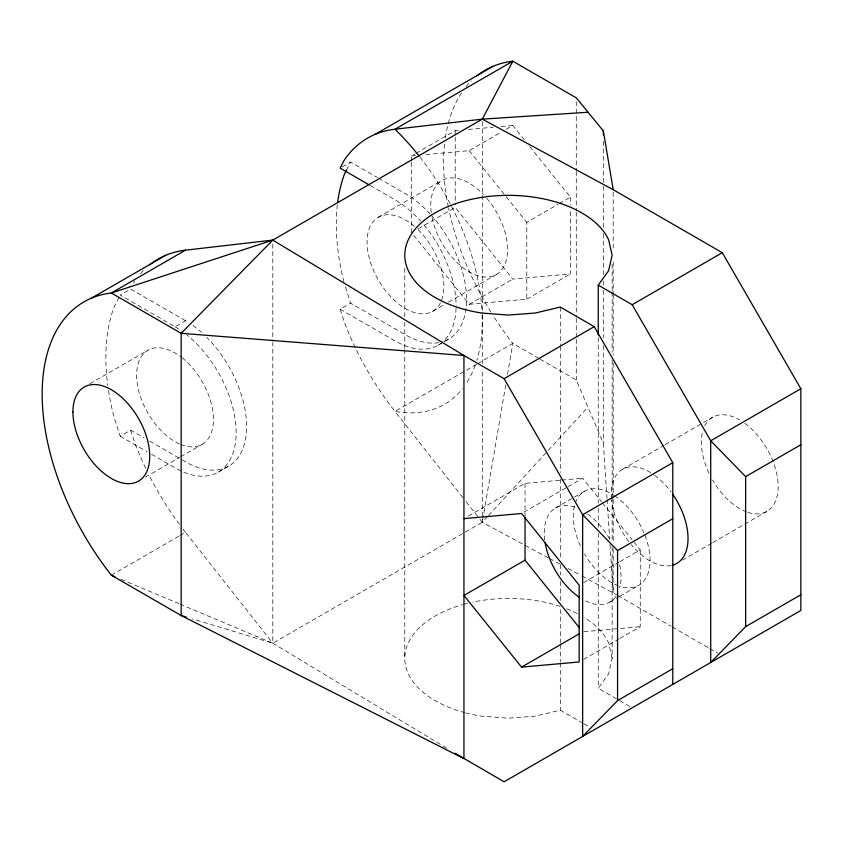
<?xml version="1.0" encoding="UTF-8"?>
<svg xmlns="http://www.w3.org/2000/svg" width="843" height="843" viewBox="0 0 843 843"><rect width="100%" height="100%" fill="white"/><g stroke="black" fill="none" stroke-linecap="round" stroke-linejoin="round"><path stroke-width="0.63" stroke-dasharray="4.21 3.16" d="M505.737 384.882L482.28 522.281L272.805 643.22L192.457 618.92M507.507 374.503L512.829 343.396A201.53 116.355 60 0 1 493.703 316.494M612.144 546.728L612.144 658.341L608.614 673.831L598.256 688.267L618.604 700.017M118.989 297.421L114.184 306.768A201.53 116.355 60 0 0 107.788 385.388M133.647 283.248L134.838 280.93M346.41 170.233L350.614 162.056L377.485 177.567M487.602 516.485L482.28 522.281L479.857 519.204M488.487 515.516L587.929 407.18M342.226 166.893L350.614 162.056M411.584 161.045L411.584 155.829L414.935 153.89M416.052 153.247L455.22 130.633L459.15 130.286M425.978 154.543L469.182 150.686L501.638 131.951M506.106 129.369L512.829 125.491L524.346 139.822M185.523 320.719L130.665 289.044L120.191 295.092L175.049 326.768L185.523 320.719A86.407 49.885 60 0 1 188.706 322.648M89.864 383.776L147.894 350.277M378.317 217.241L442.027 180.465M418.297 228.769L455.22 207.441L512.829 279.107L570.426 273.964L570.426 210.17M108.515 390.478A201.53 116.355 60 0 0 114.184 417.58L120.191 436.189L130.665 430.141L144.1 437.896M355.209 347.464A201.53 116.355 60 0 1 344.313 322.131L340.14 309.202L350.614 303.153L405.472 334.829A86.407 49.885 60 0 0 442.08 341.9M411.584 162.341L411.584 232.636L469.182 304.302L526.791 299.16L526.791 222.352L558.119 204.259M559.236 203.616L570.426 197.157L529.288 145.965M145.312 477.191L179.454 457.486M180.592 456.832L202.204 444.345M432.628 311.309L443.998 304.744M448.55 302.121L496.337 274.533M469.182 304.302L512.829 279.107M218.253 472.143L228.727 466.095M438.202 345.156L443.439 342.132M444.482 341.531L448.676 339.107M526.791 299.16L570.426 273.964M111.339 575.189L178.779 536.253M179.907 535.611L185.523 532.365L272.805 643.22L447.085 748.436M476.569 364.324L394.998 411.426A201.53 116.355 60 0 1 355.788 348.654M477.707 363.67L512.829 343.396L538.888 358.444M468.476 516.032L525.041 483.376L560.395 480.215M523.819 512.196L566.812 487.37M567.94 486.717L582.65 478.223L601.575 501.775M555.495 508.002L573.356 497.686M574.473 497.043L584.526 491.237M622.471 469.33L664.158 445.262M665.285 444.619L712.598 417.296M583.683 582.555L618.762 562.302M619.89 561.649L640.259 549.889L632.851 540.679M609.805 602.071L618.741 596.918M619.847 596.264L638.836 585.305M682.419 560.152L711.703 543.24M712.83 542.586L766.909 511.364M583.683 659.363L618.762 639.11M619.89 638.457L640.259 626.697L640.259 549.889M582.913 723.241L560.3 710.185L535.294 716.16L508.455 718.204L481.627 716.16A103.689 59.864 0 0 1 466.274 713.02M468.308 129.464L493.187 127.251M501.037 126.545L512.829 125.491M411.584 155.829L415.504 155.481M561.701 480.099L582.65 478.223M583.957 631.723L640.259 626.697M120.97 579.257L178.811 603.62M180.023 604.136L272.805 643.22L272.805 342.511M548.319 557.866L482.28 522.281L482.28 369.15M549.478 558.498L559.9 564.115M568.013 568.488L580.753 575.347M581.912 575.98L616.602 594.8M378.602 178.221L405.472 193.732A86.407 49.885 60 0 1 430.151 213.996M370.362 185.555L394.998 199.78A86.407 49.885 60 0 1 420.541 220.992M540.015 359.097L576.275 380.035L603.346 443.102L606.981 498.266M340.14 309.202L394.998 340.878A86.407 49.885 60 0 0 441.163 343.196M617.74 595.453L671.154 626.296M672.293 626.95L708.657 647.951M709.795 648.604L717.751 653.199M619.731 700.67L632.176 707.857M149.696 441.131L181.045 459.224M182.162 459.878L185.523 461.816A86.407 49.885 60 0 0 245.661 438.413A86.407 49.885 60 0 0 206.704 337.316M120.191 436.189L147.061 451.7M151.54 454.282L175.049 467.865A86.407 49.885 60 0 0 235.861 439.192A86.407 49.885 60 0 0 186.724 334.808M584.041 723.884L589.7 727.151M469.182 150.686L505.389 195.734M506.211 196.756L526.791 222.352M602.397 502.797L632.029 539.657M462.881 497.644L394.998 411.426A182.678 105.47 60 0 0 462.343 388.813M466.116 501.754L479.045 518.182M345.409 287.031L350.614 303.153M130.665 430.141L134.838 443.07A201.53 116.355 60 0 0 145.744 468.392M612.144 658.341L608.614 642.851A103.689 59.864 0 0 0 584.115 617.413M607.065 499.572L609.658 538.983M610.005 544.23L613.198 592.829L613.198 548.182M613.198 192.32L613.198 250.108M613.198 261.92L613.198 293.438M613.198 294.744L613.198 355.156M613.198 363.027L613.198 498.287M613.198 499.604L613.198 542.934M612.144 264.396L612.144 290.666M612.144 291.973L612.144 352.374M612.144 360.256L612.144 496.822M612.144 498.139L612.144 541.469M603.346 141.476L603.346 184.944M603.346 186.261L603.346 228.411M603.346 233.68L603.346 274.512M603.346 281.098L603.346 285.05M603.346 290.319L603.346 337.727M603.346 345.63L603.346 443.102M598.256 337.664L598.256 503.113M598.256 508.371L598.256 528.066M598.256 533.324L598.256 688.267M576.275 101.771L576.275 170.023M576.275 171.34L576.275 210.718M576.275 212.025L576.275 317.031M576.275 318.338L576.275 338.032M576.275 339.339L576.275 380.035M570.426 197.157L570.426 204.965M560.3 307.052L560.3 345.124M560.3 346.441L560.3 472.501M560.3 479.066L560.3 557.855M560.3 564.42L560.3 574.926M560.3 581.491L560.3 601.196M560.3 643.209L560.3 606.444A103.689 59.864 0 0 0 472.596 602.176M560.3 644.526L560.3 661.597M560.3 662.904L560.3 710.185M525.041 483.376L525.041 515.916M482.28 121.771L482.28 310.245M482.28 315.482L482.28 363.913M455.22 130.633L455.22 135.849M455.22 137.146L455.22 204.838M404.777 268.337L404.777 316.926M404.777 322.174L404.777 348.444M404.777 349.75L404.777 658.341M272.805 244.027L272.805 341.204M465.03 712.693A103.689 59.864 0 0 1 404.788 659.121A103.689 59.864 0 0 1 462.575 604.663M463.798 604.315A103.689 59.864 0 0 1 467.528 603.346M566.665 608.804A103.689 59.864 0 0 1 577.413 613.63M744.769 423.26A54.31 31.36 60 0 1 778.131 484.873A54.31 31.36 60 0 1 747.53 512.249M746.434 511.859A54.31 31.36 60 0 1 712.598 480.015M709.005 473.155A54.31 31.36 60 0 1 702.662 431.437M704.78 425.831A54.31 31.36 60 0 1 739.754 419.983M615.906 596.412A54.31 31.36 60 0 1 583.756 600.005M544.715 540.078A54.31 31.36 60 0 1 575.969 507.507M587.666 513.967A54.31 31.36 60 0 1 609.805 539.362M619.742 564.979A54.31 31.36 60 0 1 619.742 587.929M644.937 535.305A54.31 31.36 60 0 1 619.457 586.191M618.351 585.801A54.31 31.36 60 0 1 584.526 553.956M580.395 545.927A54.31 31.36 60 0 1 574.578 505.379M575.305 503.039A54.31 31.36 60 0 1 613.672 495.147M614.684 495.8A54.31 31.36 60 0 1 643.989 532.966M671.249 565.495A54.31 31.36 60 0 1 631.217 544.652M628.878 541.691A54.31 31.36 60 0 1 611.554 500.173M611.438 498.94A54.31 31.36 60 0 1 653.641 474.577M654.642 475.294A54.31 31.36 60 0 1 671.144 492.059M486.79 198.253A54.31 31.36 60 0 1 493.281 275.935A54.31 31.36 60 0 1 432.09 217.557M431.258 212.541A54.31 31.36 60 0 1 445.23 179.001A54.31 31.36 60 0 1 483.45 194.564M440.446 302.785A54.31 31.36 60 0 1 391.542 297.568A54.31 31.36 60 0 1 368.971 229.412A54.31 31.36 60 0 1 415.409 227.188M418.023 229.612A54.31 31.36 60 0 1 440.952 301.731M182.056 357.759A54.31 31.36 60 0 1 213.448 420.32A54.31 31.36 60 0 1 180.623 444.398M179.506 443.934A54.31 31.36 60 0 1 136.65 374.239A54.31 31.36 60 0 1 181.066 356.989M192.963 325.535A86.407 49.885 60 0 1 201.34 332.247M185.523 532.365A201.53 116.355 60 0 1 182.446 528.392M179.411 524.357A201.53 116.355 60 0 1 148.653 474.324M140.454 273.659A201.53 116.355 60 0 1 143.974 269.897M423.913 224.881A86.407 49.885 60 0 1 456.095 305.598M456.052 308.201A86.407 49.885 60 0 1 442.101 342.448M431.015 214.944A86.407 49.885 60 0 1 466.179 307.221M466.042 308.464A86.407 49.885 60 0 1 443.239 341.541M175.049 326.768A86.407 49.885 60 0 1 181.424 330.835M490.984 312.184A201.53 116.355 60 0 1 448.602 208.284M448.339 206.988A201.53 116.355 60 0 1 444.714 142.825M445.357 137.873A201.53 116.355 60 0 1 461.437 93.004M466.074 86.681A201.53 116.355 60 0 1 471.279 80.928M419.972 157.125A182.678 105.47 60 0 1 482.122 313.248M482.164 314.513A182.678 105.47 60 0 1 476.906 360.182M475.273 365.124A182.678 105.47 60 0 1 465.399 384.682M343.933 281.952A201.53 116.355 60 0 1 337.358 204.807"/><path stroke-width="1.26" d="M346.41 170.233L344.608 173.732A201.53 116.355 60 0 0 337.664 202.32M149.632 264.839A201.53 116.355 60 0 1 185.523 250.171L272.805 240.086L463.945 355.483L463.945 758.616L181.161 615.506L111.339 575.189A201.53 116.355 60 0 1 111.339 293.006L272.805 240.086L482.28 119.148L512.829 61.202L576.275 97.841L603.346 130.939L613.198 189.696L722.293 252.689L800.85 388.739L800.85 610.469L504.093 781.798L454.957 753.189M598.256 335.04L598.256 285.134L608.614 270.698L612.144 255.208L608.614 239.718A103.689 59.864 0 0 0 435.146 212.879A103.689 59.864 0 0 0 481.627 313.027L508.455 315.071L535.294 313.027L560.3 307.052L594.22 326.631L672.777 462.691L672.777 684.411M672.777 668.71L617.561 700.586L582.65 736.445L582.65 514.725L504.093 378.665L463.945 355.483L181.161 333.312L111.339 293.006L185.523 250.171M800.85 594.768L745.634 626.644L710.723 662.503L710.723 440.773L632.176 304.723L598.256 285.134M272.805 240.086L181.161 333.312L181.161 615.506L186.177 617.023M91.529 298.106L165.723 255.281M375.198 134.343L493.018 66.312M504.093 378.665L594.22 326.631M632.176 304.723L722.293 252.689M672.777 462.691L582.65 514.725L617.561 550.574L617.561 700.586M800.85 388.739L710.723 440.773L745.634 476.632L745.634 626.644M525.041 517.223L525.041 560.184L463.945 595.453L521.554 667.119L579.162 661.966L579.162 585.168L521.554 513.503L463.945 518.645M617.561 550.574L672.777 518.698M745.634 476.632L800.85 444.756M521.554 667.119L579.257 633.799M587.929 112.256L482.28 119.148L394.998 129.232A201.53 116.355 60 0 0 344.313 159.991L340.14 168.105L369.245 184.912M111.339 575.189L114.954 576.717M482.28 119.148L613.198 189.696M525.041 560.184L579.362 627.75M603.346 130.939L603.346 134.891M672.64 494.146A54.31 31.36 60 0 1 672.429 565.21M579.647 597.508A54.31 31.36 60 0 1 545.084 542.586M476.927 75.87A201.53 116.355 60 0 1 512.829 61.202L394.998 129.232A182.678 105.47 60 0 1 419.192 156.134M72.93 411.921A54.31 31.36 60 0 0 130.539 483.587A54.31 31.36 60 0 0 130.539 406.779A54.31 31.36 60 0 0 72.93 411.921"/></g></svg>
